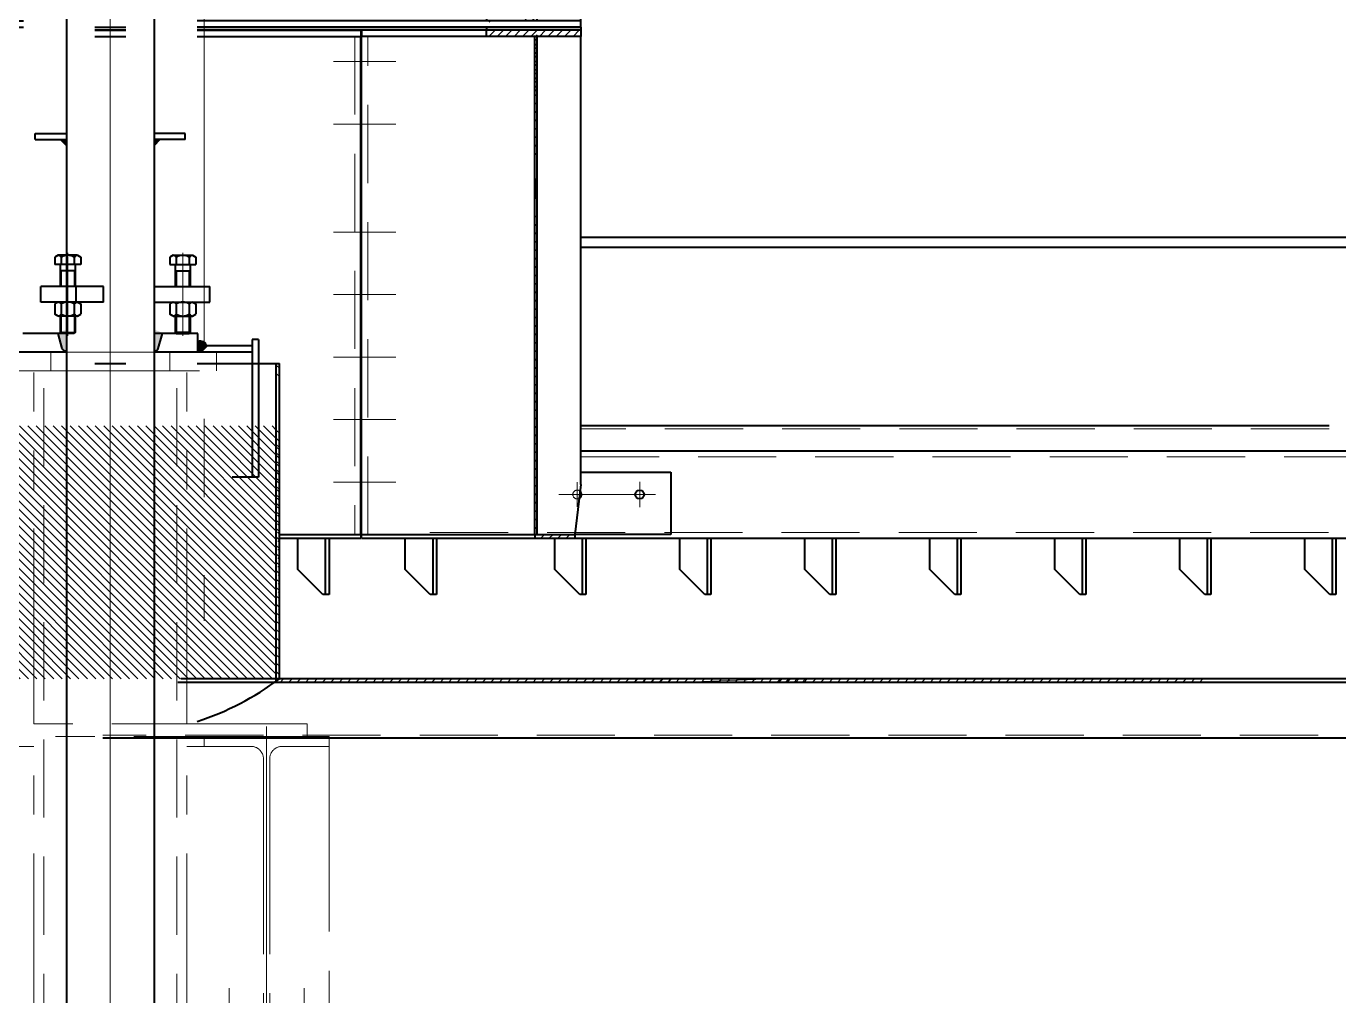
# Model space of a CAD drawing. Header units: millimetres. Extents: x 52110 to 400893, y -153728 to 31997.
# Drawn here: x 170453 to 172553, y -22695 to -21143 of the extents above; entities that cross this region are included whole.
import ezdxf

# ---------------------------------------------------------------- set-up
doc = ezdxf.new("R2010")
doc.units = ezdxf.units.MM
doc.header["$LTSCALE"] = 500
for name, pattern in [('CENTER', [2, 1.25, -0.25, 0.25, -0.25]), ('DASHED', [0.75, 0.5, -0.25]), ('DASHED2', [0.375, 0.25, -0.125]), ('PHANTOM2', [1.25, 0.625, -0.125, 0.125, -0.125, 0.125, -0.125])]:
    doc.linetypes.add(name, pattern=pattern)
for name, color, linetype, lineweight in [('2D', 4, 'PHANTOM2', 20), ('POU', 4, 'Continuous', 20), ('SHI', 7, 'Continuous', 40), ('WEN', 3, 'Continuous', 20), ('XI', 2, 'Continuous', 20), ('XU', 6, 'DASHED2', 20), ('ZHONG', 1, 'CENTER', 20)]:
    doc.layers.add(name, color=color, linetype=linetype, lineweight=lineweight)
doc.layers.add('3', color=6, linetype='Continuous')
doc.layers.add('HAN', color=9, linetype='Continuous')

# ---------------------------------------------------------------- blocks, each defined once
blk = doc.blocks.new('sl')
at = {"layer": 'WEN'}
for points in [[(216163.7217123297, 76452.70173559512), (216173.7217123297, 76442.70173559512), (216173.7217123297, 76452.70173559507)], [(216323.7217123299, 76452.70173559512), (216313.7217123299, 76442.70173559512), (216313.7217123299, 76452.70173559507)], [(216160.3824859934, 76142.70173559955), (216166.89206919, 76118.40764037403, 0.3394542588641972), (216171.7216983214, 76114.70173559955), (216171.7216983215, 76112.7017355996), (216173.7216983214, 76112.7017355996), (216173.7216983214, 76147.58911399171, 0.169566396676881)], [(216327.0609106497, 76142.70173559955), (216320.5513274532, 76118.40764037403, -0.3394542588641972), (216315.7216983217, 76114.70173559955), (216315.7216983217, 76112.7017355996), (216313.7216983217, 76112.7017355996), (216313.7216983218, 76147.58911399171, -0.169566396676881)], [(216383.7216983225, 76130.7566421731, -0.4257764996662449), (216398.7216983225, 76122.7017363967), (216390.7216983225, 76114.7017363967), (216390.7216983225, 76112.70173639676), (216383.7216983225, 76112.70173639676)]]:
    blk.add_hatch(color=256, dxfattribs=at).paths.add_polyline_path(points)
at = {"layer": 'HAN'}
for p, q in [((216165.3216843133, 76242.70175182621), (216165.3216843133, 76217.70175182627)), ((216186.1216843133, 76242.70175182621), (216186.1216843133, 76217.70175182627)), ((216165.3216843133, 76170.40175182623), (216165.3216843133, 76142.70175182621)), ((216186.1216843133, 76170.40175182623), (216186.1216843133, 76142.70175182621))]:
    blk.add_line(p, q, dxfattribs=at)
at = {"layer": 'SHI'}
for p, q in [((216173.7216983213, 79215.57964355976), (216173.7216983213, 76217.70175182639)), ((216313.7216983212, 79215.57964355982), (216313.7216983213, 76192.70175182633)), ((216123.7217123298, 76452.70173559512), (216123.7217123298, 76462.70173559512)), ((216123.7217123298, 76462.70173559518), (216173.7217123298, 76462.70173559512)), ((216363.7217123298, 76462.70173559507), (216313.7217123299, 76462.70173559512)), ((216363.7217123298, 76452.70173559507), (216363.7217123298, 76462.70173559507)), ((216123.7217123298, 76452.70173559512), (216173.7217123298, 76452.70173559512)), ((216363.7217123298, 76452.70173559507), (216313.7217123299, 76452.70173559512)), ((216160.1332270452, 76267.70175182621), (216154.9370746224, 76264.70175182621)), ((216154.9370746224, 76264.70175182621), (216154.9370746224, 76252.70175182621)), ((216196.5062940041, 76252.70175182621), (216154.9370746224, 76252.70175182621)), ((216191.3101415814, 76267.70175182621), (216160.1332270452, 76267.70175182621)), ((216163.7216843133, 76252.70175182621), (216163.7216843133, 76217.70175182621)), ((216165.3293794679, 76264.70175182621), (216165.3293794679, 76252.70175182621)), ((216186.1139891587, 76264.70175182621), (216186.1139891587, 76252.70175182621)), ((216187.7216843133, 76252.70175182621), (216187.7216843133, 76217.70175182621)), ((216191.3101415814, 76267.70175182621), (216196.5062940041, 76264.70175182621)), ((216196.5062940041, 76264.70175182621), (216196.5062940041, 76252.70175182621)), ((216344.1332410533, 76267.70175182616), (216338.9370886306, 76264.70175182616)), ((216338.9370886306, 76264.70175182616), (216338.9370886306, 76252.70175182616)), ((216338.9370886306, 76252.70175182616), (216380.5063080123, 76252.70175182616)), ((216344.1332410533, 76267.70175182616), (216375.3101555895, 76267.70175182616)), ((216347.7216983214, 76252.70175182616), (216347.7216983214, 76217.70175182616)), ((216349.329393476, 76264.70175182616), (216349.329393476, 76252.70175182616)), ((216370.1140031668, 76264.70175182616), (216370.1140031668, 76252.70175182616)), ((216371.7216983214, 76252.70175182616), (216371.7216983214, 76217.70175182616)), ((216375.3101555895, 76267.70175182616), (216380.5063080123, 76264.70175182616)), ((216380.5063080123, 76264.70175182616), (216380.5063080123, 76252.70175182616)), ((216187.7216843133, 76242.70175182621), (216163.7216843133, 76242.70175182621)), ((216347.7216983214, 76242.70175182616), (216371.7216983214, 76242.70175182616)), ((216349.3216983214, 76242.70175182616), (216349.3216983214, 76217.70175182621)), ((216370.1216983214, 76242.70175182616), (216370.1216983214, 76217.70175182621)), ((216232.5907956419, 76217.70175182621), (216132.5758586904, 76217.70175182621)), ((216132.5758586904, 76192.70175182621), (216132.5758586904, 76217.70175182621)), ((216173.7216843133, 76217.70175182621), (216173.7216843131, 74796.70173559955)), ((216188.8675099363, 76192.70175182621), (216188.8675099364, 76217.70175182621)), ((216232.5907956418, 76192.70175182621), (216232.5907956418, 76217.70175182621)), ((216313.7216983215, 76217.70175182616), (216313.7216983216, 76112.70173559955)), ((216313.7216983215, 76217.70175182616), (216402.8675239444, 76217.70175182616)), ((216402.8675239444, 76192.70175182616), (216402.8675239444, 76217.70175182616)), ((216232.5907956419, 76192.70175182621), (216132.5758586904, 76192.70175182621)), ((216160.1332270452, 76192.70175182621), (216154.9370746224, 76189.70175182621)), ((216154.9370746224, 76189.70175182621), (216154.9370746224, 76173.40175182623)), ((216191.3101415814, 76192.70175182621), (216160.1332270452, 76192.70175182621)), ((216165.3293794679, 76189.70175182621), (216165.3293794679, 76173.40175182623)), ((216186.1139891587, 76189.70175182621), (216186.1139891587, 76173.40175182623)), ((216191.3101415814, 76192.70175182621), (216196.5062940041, 76189.70175182621)), ((216196.5062940041, 76189.70175182621), (216196.5062940041, 76173.40175182623)), ((216313.7216843133, 76192.70175182616), (216313.7216843133, 76112.70173559955)), ((216313.7216983215, 76192.70175182616), (216402.8675239444, 76192.70175182616)), ((216344.1332410533, 76192.70175182616), (216338.9370886306, 76189.70175182616)), ((216338.9370886306, 76189.70175182616), (216338.9370886306, 76173.40175182617)), ((216344.1332410533, 76192.70175182616), (216375.3101555895, 76192.70175182616)), ((216349.329393476, 76189.70175182616), (216349.329393476, 76173.40175182617)), ((216370.1140031668, 76189.70175182616), (216370.1140031668, 76173.40175182617)), ((216375.3101555895, 76192.70175182616), (216380.5063080123, 76189.70175182616)), ((216380.5063080123, 76189.70175182616), (216380.5063080123, 76173.40175182617)), ((216160.1332270452, 76170.40175182623), (216154.9370746224, 76173.40175182623)), ((216191.3101415814, 76170.40175182623), (216160.1332270452, 76170.40175182623)), ((216163.7216843133, 76170.40175182623), (216163.7216843133, 76144.30175182625)), ((216187.7216843133, 76170.40175182623), (216187.7216843133, 76144.30175182625)), ((216191.3101415814, 76170.40175182623), (216196.5062940041, 76173.40175182623)), ((216344.1332410533, 76170.40175182617), (216338.9370886306, 76173.40175182617)), ((216344.1332410533, 76170.40175182617), (216375.3101555895, 76170.40175182617)), ((216347.7216983214, 76170.40175182617), (216347.7216983214, 76144.30175182619)), ((216349.3216983214, 76170.40175182617), (216349.3216983214, 76142.70175182616)), ((216370.1216983214, 76170.40175182617), (216370.1216983214, 76142.70175182616)), ((216371.7216983214, 76170.40175182617), (216371.7216983214, 76144.30175182619)), ((216375.3101555895, 76170.40175182617), (216380.5063080123, 76173.40175182617)), ((216173.7216843133, 76142.70173574943), (216160.3824719852, 76142.70173559949)), ((216166.8920691901, 76118.40764037397), (216160.3824859936, 76142.70173559949)), ((216173.7216983216, 76142.70173574943), (216160.3824859936, 76142.70173559949)), ((216166.89206919, 76118.40764037415), (216160.3824859936, 76142.70173559966)), ((216163.7216843133, 76144.30175182625), (216187.7216843133, 76144.30175182625)), ((216165.3216843133, 76142.70175182621), (216163.7216843133, 76144.30175182625)), ((216186.1216843133, 76142.70175182621), (216165.3216843133, 76142.70175182621)), ((216187.7216843133, 76144.30175182625), (216186.1216843133, 76142.70175182621)), ((216320.5513274531, 76118.40764037397), (216327.0609106496, 76142.70173559949)), ((216320.5513274531, 76118.40764037415), (216327.0609106496, 76142.70173559966)), ((216347.7216983214, 76144.30175182619), (216349.3216983214, 76142.70175182616)), ((216371.7216983214, 76144.30175182619), (216347.7216983214, 76144.30175182619)), ((216349.3216983214, 76142.70175182616), (216370.1216983214, 76142.70175182616)), ((216370.1216983214, 76142.70175182616), (216371.7216983214, 76144.30175182619)), ((216383.7216983225, 76112.70172675181), (216383.7216983225, 76142.70173559955)), ((216470.7216983219, 76132.70173559949), (216470.7216983219, 75912.70173559949)), ((216480.7216983219, 76132.70173559949), (216470.7216983219, 76132.70173559949)), ((216480.7216983219, 76132.70173559949), (216480.7216983219, 75912.70173559949)), ((216173.7216983215, 76112.70173559955), (216083.7216983225, 76112.70173559955)), ((216171.7216983216, 76112.70173559949), (216171.7216983216, 76114.70173559949)), ((216171.7216983215, 76112.70173559966), (216171.7216983215, 76114.70173559966)), ((216313.7216843133, 76112.70173559955), (216313.7216843132, 74796.70173559949)), ((216403.7216983225, 76112.70173559955), (216313.7216983216, 76112.7017355996)), ((216315.7216983216, 76112.70173559949), (216315.7216983216, 76114.70173559949)), ((216315.7216983217, 76112.70173559966), (216315.7216983217, 76114.70173559966)), ((216398.7216983216, 76122.70173640334), (216390.7216983216, 76114.70173640334)), ((216390.7216983216, 76112.70173640334), (216390.7216983216, 76114.70173640334)), ((216470.7216983219, 76112.70173559949), (216390.7216983216, 76112.70173559949)), ((216470.7216983219, 76122.70173559949), (216398.7216983216, 76122.70173559949)), ((216480.7216983219, 75912.70173559949), (216438.7216843131, 75912.70173559949))]:
    blk.add_line(p, q, dxfattribs=at)
at = {"layer": 'SHI', "linetype": 'Continuous'}
for p, q in [((216173.7216983216, 76142.70173559955), (216103.7216983225, 76142.70173559955)), ((216383.7216983225, 76142.70173559955), (216313.7216983215, 76142.70173559955))]:
    blk.add_line(p, q, dxfattribs=at)
at = {"layer": 'SHI'}
for centre, radius, start, end in [((216158.1008046741, 76258.18149301718), 9.734786514645075, 42.05082845179228, 77.94917154765042), ((216175.7216843133, 76248.20175182621), 19.50000000000048, 57.79577249703015, 122.2042275029698), ((216193.3425639524, 76258.18149301718), 9.734786514645075, 102.0508284523496, 137.9491715482077), ((216342.1008186822, 76258.18149301718), 9.734786514645075, 42.05082845179228, 77.94917155106174), ((216359.7216983214, 76248.20175182621), 19.50000000000048, 57.79577249309116, 122.2042275069088), ((216377.3425779606, 76258.18149301718), 9.734786514645075, 102.0508284489383, 137.9491715482077), ((216158.1008046741, 76183.18149301718), 9.734786514645075, 42.05082845179228, 77.94917154765042), ((216175.7216843133, 76173.20175182621), 19.50000000000048, 57.79577249703015, 122.2042275029698), ((216193.3425639524, 76183.18149301718), 9.734786514645075, 102.0508284523496, 137.9491715482077), ((216342.1008186822, 76183.18149301718), 9.734786514645075, 42.05082845179228, 77.94917155106174), ((216359.7216983214, 76173.20175182621), 19.50000000000048, 57.79577249309116, 122.2042275069088), ((216377.3425779606, 76183.18149301718), 9.734786514645075, 102.0508284489383, 137.9491715482077), ((216158.1008046741, 76179.92201063526), 9.734786514645075, 282.0508284523495, 317.9491715482077), ((216175.7216843133, 76189.90175182623), 19.50000000000048, 237.7957724970302, 302.2042275029698), ((216193.3425639524, 76179.92201063526), 9.734786514645075, 222.0508284517923, 257.9491715476505), ((216342.1008186822, 76179.92201063526), 9.734786514645075, 282.0508284489383, 317.9491715482077), ((216359.7216983214, 76189.90175182623), 19.50000000000048, 237.7957724930912, 302.2042275069088), ((216377.3425779606, 76179.92201063526), 9.734786514645075, 222.0508284517923, 257.9491715510618), ((216171.7216983216, 76119.70173559955), 5, 194.9999999994867, 270), ((216171.7216983215, 76119.70173559972), 5, 194.9999999994867, 270), ((216315.7216983216, 76119.70173559955), 5, 270, 345.0000000005134), ((216315.7216983216, 76119.70173559972), 5, 270, 345.0000000005134)]:
    blk.add_arc(centre, radius, start, end, dxfattribs=at)
at = {"layer": 'WEN'}
for p, q in [((216173.7217123297, 76442.70173559512), (216163.7217123297, 76452.70173559512)), ((216313.7217123299, 76442.70173559512), (216323.7217123299, 76452.70173559512))]:
    blk.add_line(p, q, dxfattribs=at)
blk.add_arc((216387.3495569924, 76119.51841344679), 11.80928208802642, 15.63815081781318, 107.8908109497838, dxfattribs=at)
at = {"layer": 'ZHONG'}
for p, q in [((216243.7216843131, 75106.80599371798), (216243.7216843131, 79482.70173559783)), ((216175.7216843133, 76271.70175182621), (216175.7216843133, 76138.70175182621)), ((216359.7216983214, 76271.70175182616), (216359.7216983214, 76138.70175182616))]:
    blk.add_line(p, q, dxfattribs=at)
at = {"layer": 'ZHONG', "linetype": 'CENTER'}
blk.add_line((216243.7216843131, 74728.41980021709), (216243.7216843131, 76301.80563320743), dxfattribs=at)
blk = doc.blocks.new('zl')
at = {"layer": 'SHI'}
blk.add_lwpolyline([(165192.4527637831, 60829.4636644101), (165267.4527637831, 60829.4636644101), (165267.4527637831, 60843.4636644101), (165216.9527637831, 60843.4636644101, -0.4142135623730958), (165196.9527637831, 60863.4636644101), (165196.9527637831, 61245.4636644101, -0.4142135623730958), (165216.9527637831, 61265.4636644101), (165267.4527637831, 61265.4636644101), (165267.4527637831, 61279.4636644101), (165192.4527637831, 61279.4636644101), (165117.4527637831, 61279.4636644101), (165117.4527637831, 61265.4636644101), (165167.9527637831, 61265.4636644101, -0.4142135623730952), (165187.9527637831, 61245.4636644101), (165187.9527637831, 60863.4636644101, -0.4142135623730958), (165167.9527637831, 60843.4636644101), (165117.4527637831, 60843.4636644101), (165117.4527637831, 60829.4636644101)], format="xyb", close=True, dxfattribs=at)
at = {"layer": 'ZHONG'}
blk.add_line((165192.4527637831, 61311.44794256568), (165192.4527637831, 60797.03291673838), dxfattribs=at)
blk = doc.blocks.new('o1')
at = {"layer": 'POU'}
h = blk.add_hatch(dxfattribs=at)
h.set_pattern_fill('CROSS', color=256, scale=6, style=0)
h.set_pattern_definition([(0, (0, -78), (38.09999999999999, 38.09999999999999), [19.05, -57.15000000000001]), (90, (9.524999999999999, -87.525), (-38.09999999999999, 38.09999999999999), [19.05, -57.15000000000001])])
h.paths.add_polyline_path([(174082.5020149304, 69136.95760646253), (174242.5020149304, 69136.95760646253), (174242.5020149304, 69586.95760646215), (174042.5020149304, 69586.95760646215), (174042.5020149304, 69436.95760646215), (174082.5020149304, 69436.95760646215)])
h.paths.add_polyline_path([(175146.5020149304, 69136.95760646253), (175306.5020149304, 69136.95760646253), (175306.5020149304, 69436.95760646215), (175346.5020149304, 69436.95760646215), (175346.5020149304, 69586.95760646215), (175146.5020149304, 69586.95760646215)])
h = blk.add_hatch(dxfattribs=at)
h.set_pattern_fill('GEOL6', color=256, scale=150, style=0, pattern_type=2)
h.set_pattern_definition([(0, (30, 0), (150, 150), [22.5, -60, 22.5, -45]), (0, (82.5, 15), (150, 150), [22.5, -127.5]), (90, (90, 60), (-150, 150), [22.5, -30, 22.5, -75]), (90, (30, 90), (-150, 150), [22.5, -127.5]), (45, (90, 60), (1.665334536937735e-14, 150.0000000028537), [22.5, -104.77922061, 22.5, -62.35281373500001]), (135, (105, 15), (-150.0000000028537, 1.665334536937735e-14), [22.5, -83.56601718, 22.5, -83.56601718]), (225, (90, 135), (-3.33066907387547e-14, -150.0000000028537), [22.5, -189.6320343]), (225, (135, 0), (-3.33066907387547e-14, -150.0000000028537), [22.5, -189.6320343]), (26.5650512, (120, 45), (150.0000000000141, 6.000967223140918e-08), [22.5, -312.91019655]), (63.43494880000001, (135, 75), (6.000967223140918e-08, 150.0000000000141), [22.5, -312.91019655]), (116.5650512, (135, 75), (-6.000972219144529e-08, 150.0000000000141), [22.5, -312.91019655]), (153.4349488, (60, 60), (-150.0000000000141, 6.000968888475455e-08), [22.5, -312.91019655]), (206.5650512, (60, 60), (-150.0000000000141, -6.000964725139113e-08), [22.5, -312.91019655]), (243.4349488, (15, 60), (-6.000963059804576e-08, -150.0000000000141), [22.5, -312.91019655]), (296.5650512, (15, 60), (6.000970553809992e-08, -150.0000000000141), [22.5, -312.91019655]), (333.4349488, (120, 45), (150.0000000000141, -6.00097721514814e-08), [22.5, -312.91019655])])
h.paths.add_polyline_path([(174242.5020149304, 69262.95760646253), (174082.5020149304, 69262.95760646253), (174082.5020149304, 68980.9506276939), (174167.502223841, 68980.95062769392), (174167.502223841, 68380.95062769204), (174242.5020149304, 68380.95062769203)])
h.paths.add_polyline_path([(175306.5020149304, 69262.95760646253), (175146.5020149304, 69262.95760646253), (175146.5020149304, 68380.95062769206), (175221.5018060198, 68380.95062769204), (175221.5018060197, 68980.9506276939), (175306.5020149304, 68980.9506276939)])
at = {"layer": 'SHI'}
for p, q in [((174042.5020149304, 69586.95760646215), (174042.5020149304, 69436.95760646215)), ((174403.502014945, 69586.95760646215), (174042.5020149303, 69586.95760646215)), ((174242.5020149304, 69586.95760646215), (174242.5020149304, 68382.95062769207)), ((174683.5020149307, 69586.95760646214), (175346.5020149304, 69586.95760646215)), ((175146.5020149304, 69586.95760646215), (175146.5020149304, 68382.95062769207)), ((175346.5020149304, 69586.95760646215), (175346.5020149304, 69436.95760646215)), ((174082.5020149304, 69436.95760646215), (174042.5020149304, 69436.95760646215)), ((174082.5020149304, 69436.95760646215), (174082.5020149304, 68980.95760646215)), ((175306.5020149304, 69436.95760646215), (175306.5020149304, 68980.95760646215)), ((175306.5020149304, 69436.95760646215), (175346.5020149304, 69436.95760646215)), ((174082.5020149304, 69136.95760646253), (174242.5020149304, 69136.95760646253)), ((175306.5020149304, 69136.95760646253), (175146.5020149304, 69136.95760646253)), ((174167.502223841, 68980.95760646243), (174004.5022238409, 68980.95760646243)), ((174004.5022238409, 68980.95760646243), (174004.5022238409, 68970.95062769206)), ((174004.5022238409, 68970.95062769204), (174161.5022238409, 68970.95062769206)), ((174091.502223841, 68372.95062769206), (174091.5022238409, 68970.95062769206)), ((174161.5022238409, 68382.95062769206), (174161.502223841, 68980.95760646243)), ((174167.502223841, 68382.95062769206), (174167.502223841, 68980.95760646243)), ((175221.5018060198, 68382.95062769206), (175221.5018060197, 68980.95760646208)), ((175221.5018060197, 68980.95760646208), (175384.5018060198, 68980.95760646208)), ((175227.5018060198, 68382.95062769206), (175227.5018060198, 68980.95760646208)), ((175384.5018060198, 68970.95062769204), (175227.5018060198, 68970.95062769206)), ((175297.5018060198, 68372.95062769206), (175297.5018060198, 68970.95062769206)), ((175384.5018060198, 68980.95760646209), (175384.5018060198, 68970.95062769206)), ((174091.502223841, 68382.95062769204), (174405.5020149307, 68382.95062769206)), ((175297.5018060198, 68382.95062769204), (174683.5020149307, 68382.95062769207)), ((174091.502223841, 68372.95062769204), (174405.5020149307, 68372.95062769206)), ((175297.5018060198, 68372.95062769204), (174683.5020149307, 68372.95062769207))]:
    blk.add_line(p, q, dxfattribs=at)
blk.add_blockref('zl', (8802.04946005781, 7691.486963281961), dxfattribs=at)
at = {"layer": 'SHI', "xscale": -1}
blk.add_blockref('zl', (340586.9545698029, 7691.486963281961), dxfattribs=at)
blk = doc.blocks.new('螺栓M24x120组合')
for p, q in [((-19.77499999999418, 0.8000000000029104), (-19.77499999999418, 13.67532599999686)), ((19.77499999999418, 0.8000000000029104), (-19.77499999999418, 0.8000000000029104)), ((14.83125000000291, 15), (-14.83125000000291, 15)), ((-13.19999999999709, 0), (-13.19999999999709, 0.8000000000029104)), ((13.19999999999709, 0), (-13.19999999999709, 0)), ((-9.88749999999709, 0.8000000000029104), (-9.88749999999709, 13.67532599999686)), ((9.88749999999709, 0.8000000000029104), (9.88749999999709, 13.67532599999686)), ((13.19999999999709, 0), (13.19999999999709, 0.8000000000029104)), ((19.77499999999418, 0.8000000000029104), (19.77499999999418, 13.67532599999686)), ((22, -61), (-22, -61)), ((-22, -61), (-22, -65)), ((22, -65), (22, -61)), ((-22, -65), (22, -65)), ((-19.77499999999418, -85.17532599999686), (-19.77499999999418, -65.80000000000291)), ((-19.77499999999418, -65.80000000000291), (19.77499999999418, -65.80000000000291)), ((-16.64999999999418, -65), (-16.64999999999418, -65.80000000000291)), ((-9.88749999999709, -85.17532599999686), (-9.88749999999709, -65.80000000000291)), ((9.88749999999709, -85.17532599999686), (9.88749999999709, -65.80000000000291)), ((16.64999999999418, -65), (16.64999999999418, -65.80000000000291)), ((19.77499999999418, -85.17532599999686), (19.77499999999418, -65.80000000000291)), ((-19.77700000000186, -97.17519199999515), (-19.77700000000186, -87.82480800000485)), ((-14.8327500000014, -86.5), (14.8327500000014, -86.5)), ((-14.8327500000014, -98.5), (14.8327500000014, -98.5)), ((-14.83125000000291, -86.5), (14.83125000000291, -86.5)), ((-12, -98.49999999999272), (-12.00000000001455, -108.5999999999913)), ((-9.888500000000931, -97.17519199999515), (-9.888500000000931, -87.82480800000485)), ((9.888500000000931, -97.17519199999515), (9.888500000000931, -87.82480800000485)), ((12, -98.49999999999272), (11.99999999991269, -108.5999999999913)), ((19.77700000000186, -97.17519199999515), (19.77700000000186, -87.82480800000485)), ((-12, -108.5999999999985), (-9.60000000000582, -111)), ((11.99999999998545, -108.5999999999985), (-12, -108.5999999999985)), ((9.599999999991269, -111), (-9.60000000000582, -111)), ((9.599999999991269, -111), (11.99999999998545, -108.5999999999985))]:
    blk.add_line(p, q)
for centre, radius, start, end in [((-14.83125000000291, 5.11249982008303), 9.887500000000001, 59.99999999984732, 120.0000000001527), ((0, -22.56298917005188), 37.56298900000001, 74.738519462964, 105.261480537036), ((14.83125000000291, 5.11249982008303), 9.88750000000003, 59.99999999984732, 120.0000000001527), ((-14.8327500000014, -96.38850020532846), 9.88850000000003, 59.99999999984732, 120.0000000001527), ((-14.8327500000014, -88.61149979467154), 9.888500000000047, 239.9999999998473, 300.0000000001527), ((-14.83125000000291, -76.61249982008303), 9.887499999999982, 239.9999999998473, 300.0000000001527), ((0, -124.0667881940608), 37.566788, 74.73851944657923, 105.2614805534208), ((0, -60.93321180593921), 37.56678800000001, 254.7385194465792, 285.2614805534207), ((0, -48.93701082994812), 37.56298900000001, 254.738519462964, 285.2614805370361), ((14.83125000000291, -76.61249982008303), 9.88750000000001, 239.9999999998473, 300.0000000001527), ((14.8327500000014, -96.38850020532846), 9.888500000000088, 59.99999999984732, 120.0000000001527), ((14.8327500000014, -88.61149979467154), 9.888500000000002, 239.9999999998473, 300.0000000001527)]:
    blk.add_arc(centre, radius, start, end)
at = {"layer": '3'}
for p, q in [((-9.60000000000582, -98.5), (-9.60000000000582, -110.9999999999927)), ((9.60000000000582, -98.5), (9.60000000000582, -110.9999999999927))]:
    blk.add_line(p, q, dxfattribs=at)
blk = doc.blocks.new('横梁（单管）')
at = {"layer": '2D'}
for p, q in [((170, 1125), (-170, 1125)), ((-170, 1095), (-170, 1125)), ((170, 1095), (170, 1125)), ((170, 1095), (-170, 1095)), ((-122.5, 530), (-122.5, 1095)), ((122.5, 530), (122.5, 1095)), ((-315, 530), (315, 530)), ((-315, 510), (-315, 530)), ((315, 510), (315, 530)), ((-350, 510), (-350, 10)), ((-350, 510), (350, 510)), ((-150, 494), (-150, 510)), ((-122.5, 10), (-122.5, 510)), ((122.5, 10), (122.5, 510)), ((150, 510), (150, 494)), ((350, 510), (350, 10)), ((-350, 494), (-275, 494)), ((-122.5, 494), (-225, 494)), ((122.5, 494), (225, 494)), ((350, 494), (275, 494)), ((-255, 474), (-255, 46)), ((-245, 474), (-245, 46)), ((245, 474), (245, 46)), ((255, 474), (255, 46)), ((-275, 26), (-350, 26)), ((-225, 26), (-122.5, 26)), ((-150, 26), (-150, 10)), ((225, 26), (122.5, 26)), ((150, 26), (150, 10)), ((275, 26), (350, 26)), ((350, 10), (-350, 10)), ((350, 0), (-350, 0)), ((-350, 0), (-350, -10)), ((-345, 0), (-345, 10)), ((345, 0), (345, 10)), ((350, 0), (350, -10))]:
    blk.add_line(p, q, dxfattribs=at)
at = {"layer": '2D', "linetype": 'DASHED', "ltscale": 0.2}
for p, q in [((-122.5, 10), (-122.5, 5)), ((122.5, 5), (-122.5, 5)), ((122.5, 10), (122.5, 5))]:
    blk.add_line(p, q, dxfattribs=at)
at = {"layer": '2D'}
for centre, start, end in [((-275, 474), 0, 90), ((-225, 474), 90, 180), ((225, 474), 0, 90), ((275, 474), 90, 180), ((-275, 46), 270, 0), ((-225, 46), 180, 270), ((225, 46), 270, 0), ((275, 46), 180, 270)]:
    blk.add_arc(centre, 20, start, end, dxfattribs=at)
at = {"layer": 'XU', "linetype": 'DASHED', "ltscale": 0.2}
for p, q in [((-95, 1125), (-95, 1095)), ((95, 1125), (95, 1095))]:
    blk.add_line(p, q, dxfattribs=at)
at = {"layer": 'XU', "linetype": 'DASHED2'}
for p, q in [((-106.5, 5), (-106.5, 1095)), ((106.5, 5), (106.5, 1095))]:
    blk.add_line(p, q, dxfattribs=at)
at = {"layer": 'ZHONG'}
for p, q in [((0, 1223.407072729955), (0, -197.4483419685857)), ((-250, 526), (-250, -10)), ((250, 526), (250, -10))]:
    blk.add_line(p, q, dxfattribs=at)
at = {"layer": 'ZHONG', "ltscale": 0.2}
for p, q in [((-310, -68.13945391011657), (-310, 108.9418785579619)), ((-190, -68.13945391011657), (-190, 108.9418785579619)), ((190, -68.13945391011657), (190, 108.9418785579619)), ((310, -68.13945391011657), (310, 108.9418785579619))]:
    blk.add_line(p, q, dxfattribs=at)
at = {"layer": '2D', "xscale": -1, "rotation": 180}
for p in [(-310, -35), (-190, -35), (190, -35), (310, -35)]:
    blk.add_blockref('螺栓M24x120组合', p, dxfattribs=at)
blk = doc.blocks.new('LDJXKJ')
at = {"xscale": -1}
blk.add_blockref('横梁（单管）', (123504.5665879171, 61578.74449946631), dxfattribs=at)
blk = doc.blocks.new('SFC43')
at = {"layer": 'XI'}
h = blk.add_hatch(dxfattribs=at)
h.set_pattern_fill('ANSI31', color=256, scale=3, angle=90, style=0)
h.set_pattern_definition([(135.0000000005896, (167131.2094056232, 94733.5351919097), (-6.735192090796772, -6.735192090804048), [])])
edge = h.paths.add_edge_path()
edge.add_arc((164021.2094056234, 90909.82664806751), 451.501388888896, 306.0179061217667, 306.8063416026681)
edge.add_arc((164021.2094056234, 90909.82664806751), 451.5013888888856, 233.1936583973313, 233.9820938782419)
edge.add_line((163755.7094056235, 90544.6373079046), (163755.7094056235, 90953.3252591786))
edge.add_line((163750.7094056235, 90548.32525917859), (163750.7094056235, 90953.32525917859))
edge.add_line((164286.7094056235, 90544.63730790466), (164286.7094056235, 90953.3252591786))
edge.add_line((164291.7094056235, 90548.32525917864), (164291.7094056235, 90953.32525917859))
at = {"layer": 'SHI'}
for p, q in [((163996.2094056214, 91591.32525917859), (164046.2094056211, 91591.32525917859)), ((163996.2094056214, 91586.32525917861), (164046.2094056211, 91586.32525917861)), ((164046.2094056211, 91586.32525917859), (163996.2094056214, 91586.32525917859)), ((164160.2094056213, 91591.32525917859), (164774.2094056238, 91591.32525917859)), ((164160.2094056212, 91586.32525917859), (164422.2094056233, 91586.32525917859)), ((164774.2094056238, 91586.32525917859), (164160.2094056213, 91586.32525917859)), ((164422.2094056233, 91586.32525917859), (164422.2094056233, 91576.32525917859)), ((164423.2094056235, 91586.32525917859), (164423.2094056235, 91576.32525917859)), ((164774.2094056235, 91586.32525917859), (164423.2094056235, 91586.32525917859)), ((164623.2094056238, 91591.32525917859), (164623.2094056238, 91586.32525917859)), ((164623.2094056225, 91576.32525917859), (164623.2094056225, 91586.32525917859)), ((164774.2094056238, 91591.32525917859), (164774.2094056238, 91586.32525917859)), ((164774.2094056235, 91586.32525917859), (164774.2094056235, 91576.32525917859)), ((163996.2094056214, 91576.32525917859), (164046.2094056211, 91576.32525917859)), ((164160.2094056212, 91576.32525917859), (164422.2094056233, 91576.32525917859)), ((164412.2094056233, 91576.32525917859), (164422.2094056233, 91576.32525917859)), ((164422.2094056233, 90779.32525917861), (164422.2094056233, 91576.32525917859)), ((164423.2094056225, 90773.32525917859), (164423.2094056225, 91576.32525917859)), ((164774.2094056235, 91576.32525917859), (164423.2094056235, 91576.32525917859)), ((164700.2094056222, 90779.32525917859), (164700.2094056222, 91576.32525917859)), ((164704.2094056222, 90779.32525917859), (164704.2094056222, 91576.32525917859)), ((164774.2094056235, 90859.32525917879), (164774.2094056235, 91576.32525917859)), ((163996.2094056214, 91053.32525917859), (164046.2094056211, 91053.32525917859)), ((163996.2094056214, 91053.32525917859), (164046.2094056211, 91053.32525917859)), ((164160.2094056213, 91053.32525917859), (164291.7094056235, 91053.32525917859)), ((164160.2094056213, 91053.32525917859), (164291.7094056235, 91053.32525917859)), ((164286.7094056235, 90544.63730790466), (164286.7094056235, 91053.32525917859)), ((164286.7094056235, 90544.63730790466), (164286.7094056235, 91053.32525917859)), ((164291.7094056235, 90548.32525917864), (164291.7094056235, 91053.32525917859)), ((164291.7094056235, 90548.32525917864), (164291.7094056235, 91053.32525917859)), ((165971.2091967139, 90953.32525918074), (164774.2094056235, 90953.32525918074)), ((164774.2094056235, 90913.32525918074), (167200.2091967145, 90913.32525918071)), ((164774.2094056235, 90879.32525917859), (164918.2094056225, 90879.32525917859)), ((164918.2094056225, 90879.32525917859), (164918.2094056225, 90779.32525917859)), ((164774.2094056235, 90859.32525917859), (164764.2094056234, 90779.32525917859)), ((164291.7094056235, 90779.32525917861), (164422.2094056233, 90779.32525917861)), ((164291.7094056235, 90773.32525917861), (164422.2094056233, 90773.32525917861)), ((164321.2094056246, 90773.32525917861), (164371.2094056246, 90773.32525917861)), ((164321.2094056246, 90723.32525917861), (164321.2094056246, 90773.32525917861)), ((164365.2094056246, 90773.32525917861), (164365.2094056246, 90683.32525917861)), ((164371.2094056246, 90773.32525917861), (164371.2094056246, 90683.32525917861)), ((164422.2094056233, 90779.32525917861), (164422.2094056233, 90773.32525917861)), ((164423.2094056225, 90779.32525917859), (164764.2094056234, 90779.32525917859)), ((164423.2094056225, 90773.32525917859), (164764.2094056234, 90773.32525917859)), ((164493.2094056246, 90773.32525917861), (164543.2094056246, 90773.32525917861)), ((164493.2094056246, 90723.32525917861), (164493.2094056246, 90773.32525917861)), ((164532.2091967139, 90773.32525918115), (167200.2091967145, 90773.32525918056)), ((164537.2094056246, 90773.32525917861), (164537.2094056246, 90683.32525917861)), ((164543.2094056246, 90773.32525917861), (164543.2094056246, 90683.32525917861)), ((164700.2094056222, 90779.32525917859), (164700.2094056222, 90773.32525917859)), ((164732.2094056238, 90773.32525917861), (164782.2094056238, 90773.32525917861)), ((164732.2094056238, 90723.32525917861), (164732.2094056238, 90773.32525917861)), ((164764.2094056234, 90779.32525917859), (164764.2094056234, 90773.32525917859)), ((164918.2094056225, 90779.32525917859), (164764.2094056234, 90779.32525917859)), ((164776.2094056238, 90773.32525917861), (164776.2094056238, 90683.32525917861)), ((164782.2094056238, 90773.32525917861), (164782.2094056238, 90683.32525917861)), ((164932.2094056239, 90773.32525917861), (164982.2094056239, 90773.32525917861)), ((164932.2094056239, 90723.32525917861), (164932.2094056239, 90773.32525917861)), ((164976.2094056239, 90773.32525917861), (164976.2094056239, 90683.32525917861)), ((164982.2094056239, 90773.32525917861), (164982.2094056239, 90683.32525917861)), ((165132.2094056239, 90773.32525917861), (165182.2094056239, 90773.32525917861)), ((165132.2094056239, 90723.32525917861), (165132.2094056239, 90773.32525917861)), ((165176.2094056239, 90773.32525917861), (165176.2094056239, 90683.32525917861)), ((165182.2094056239, 90773.32525917861), (165182.2094056239, 90683.32525917861)), ((165332.2094056239, 90773.32525917861), (165382.2094056239, 90773.32525917861)), ((165332.2094056239, 90723.32525917861), (165332.2094056239, 90773.32525917861)), ((165376.2094056239, 90773.32525917861), (165376.2094056239, 90683.32525917861)), ((165382.2094056239, 90773.32525917861), (165382.2094056239, 90683.32525917861)), ((165532.2094056239, 90773.32525917861), (165582.2094056239, 90773.32525917861)), ((165532.2094056239, 90723.32525917861), (165532.2094056239, 90773.32525917861)), ((165576.2094056239, 90773.32525917861), (165576.2094056239, 90683.32525917861)), ((165582.2094056239, 90773.32525917861), (165582.2094056239, 90683.32525917861)), ((165732.2094056239, 90773.32525917861), (165782.2094056239, 90773.32525917861)), ((165732.2094056239, 90723.32525917861), (165732.2094056239, 90773.32525917861)), ((165776.2094056239, 90773.32525917861), (165776.2094056239, 90683.32525917861)), ((165782.2094056239, 90773.32525917861), (165782.2094056239, 90683.32525917861)), ((165932.2094056239, 90773.32525917861), (165982.2094056239, 90773.32525917861)), ((165932.2094056239, 90723.32525917861), (165932.2094056239, 90773.32525917861)), ((165976.2094056239, 90773.32525917861), (165976.2094056239, 90683.32525917861)), ((165982.2094056239, 90773.32525917861), (165982.2094056239, 90683.32525917861)), ((164361.2094056246, 90683.32525917861), (164321.2094056246, 90723.32525917861)), ((164533.2094056246, 90683.32525917861), (164493.2094056246, 90723.32525917861)), ((164772.2094056238, 90683.32525917861), (164732.2094056238, 90723.32525917861)), ((164972.2094056239, 90683.32525917861), (164932.2094056239, 90723.32525917861)), ((165172.2094056239, 90683.32525917861), (165132.2094056239, 90723.32525917861)), ((165372.2094056239, 90683.32525917861), (165332.2094056239, 90723.32525917861)), ((165572.2094056239, 90683.32525917861), (165532.2094056239, 90723.32525917861)), ((165772.2094056239, 90683.32525917861), (165732.2094056239, 90723.32525917861)), ((165972.2094056239, 90683.32525917861), (165932.2094056239, 90723.32525917861)), ((164371.2094056246, 90683.32525917861), (164361.2094056246, 90683.32525917861)), ((164543.2094056246, 90683.32525917861), (164533.2094056246, 90683.32525917861)), ((164782.2094056238, 90683.32525917861), (164772.2094056238, 90683.32525917861)), ((164982.2094056239, 90683.32525917861), (164972.2094056239, 90683.32525917861)), ((165182.2094056239, 90683.32525917861), (165172.2094056239, 90683.32525917861)), ((165382.2094056239, 90683.32525917861), (165372.2094056239, 90683.32525917861)), ((165582.2094056239, 90683.32525917861), (165572.2094056239, 90683.32525917861)), ((165782.2094056239, 90683.32525917861), (165772.2094056239, 90683.32525917861)), ((165982.2094056239, 90683.32525917861), (165972.2094056239, 90683.32525917861)), ((167381.1170651197, 90542.73508923693), (164129.3013283068, 90542.73508923699)), ((167376.2091967131, 90548.32525918074), (164134.2091967135, 90548.32525918074)), ((167641.2091967134, 90453.32525918074), (164009.2091827054, 90453.32525918074))]:
    blk.add_line(p, q, dxfattribs=at)
blk.add_circle((164868.2094056366, 90843.32525917856), 7, dxfattribs=at)
for centre, radius, start, end in [((164768.2094056366, 90843.32525917856), 7.000000000000711, 297.4173820086782, 48.33258529453023), ((164021.2094056234, 90909.82664806751), 451.5013888888914, 287.9304157390894, 306.8063416026723), ((164021.2094056234, 90909.82664806751), 451.5013888888914, 287.9304157390894, 306.8063416026723)]:
    blk.add_arc(centre, radius, start, end, dxfattribs=at)
at = {"layer": 'XI'}
for p, q in [((164623.2094056225, 91586.18033145758), (164623.3543333435, 91586.32525917859)), ((164626.8247175251, 91576.32525917859), (164636.8247175251, 91586.32525917861)), ((164640.2951017067, 91576.32525917859), (164650.2951017067, 91586.32525917861)), ((164653.7654858883, 91576.32525917859), (164663.7654858883, 91586.32525917861)), ((164667.2358700699, 91576.32525917861), (164677.2358700699, 91586.32525917861)), ((164680.7062542515, 91576.32525917861), (164690.7062542515, 91586.32525917861)), ((164694.1766384331, 91576.32525917861), (164704.1766384331, 91586.32525917864)), ((164707.6470226146, 91576.32525917859), (164717.6470226147, 91586.32525917861)), ((164721.1174067962, 91576.32525917859), (164731.1174067963, 91586.32525917861)), ((164734.5877909779, 91576.32525917861), (164744.5877909779, 91586.32525917861)), ((164748.0581751594, 91576.32525917859), (164758.0581751594, 91586.32525917861)), ((164761.528559341, 91576.32525917861), (164771.528559341, 91586.32525917859)), ((164700.2094056223, 91575.10150407569), (164704.2094056222, 91579.10150407566)), ((164700.2094056223, 91569.39419334684), (164704.2094056222, 91573.39419334682)), ((164700.2094056223, 91561.6311198941), (164704.2094056222, 91565.63111989407)), ((164700.2094056223, 91555.92380916522), (164704.2094056222, 91559.92380916522)), ((164700.2094056223, 91548.1607357125), (164704.2094056222, 91552.16073571247)), ((164700.2094056223, 91542.45342498366), (164704.2094056223, 91546.45342498363)), ((164700.2094056222, 91534.69035153088), (164704.2094056222, 91538.69035153088)), ((164700.2094056223, 91528.98304080206), (164704.2094056222, 91532.98304080204)), ((164700.2094056222, 91521.21996734929), (164704.2094056222, 91525.21996734929)), ((164700.2094056222, 91515.51265662044), (164704.2094056222, 91519.51265662044)), ((164700.2094056223, 91507.7495831677), (164704.2094056222, 91511.7495831677)), ((164700.2094056222, 91502.04227243885), (164704.2094056222, 91506.04227243885)), ((164700.2094056223, 91494.27919898613), (164704.2094056222, 91498.2791989861)), ((164700.2094056223, 91488.57188825728), (164704.2094056222, 91492.57188825725)), ((164700.2094056223, 91480.80881480454), (164704.2094056222, 91484.8088148045)), ((164700.2094056222, 91467.33843062291), (164704.2094056222, 91471.33843062291)), ((164700.2094056223, 91453.86804644135), (164704.2094056222, 91457.86804644132)), ((164700.2094056223, 91440.39766225975), (164704.2094056222, 91444.39766225973)), ((164700.2094056223, 91426.92727807816), (164704.2094056222, 91430.92727807813)), ((164700.2094056223, 91413.45689389657), (164704.2094056222, 91417.45689389654)), ((164700.2094056222, 91399.98650971494), (164704.2094056222, 91403.98650971494)), ((164700.2094056223, 91386.51612553338), (164704.2094056222, 91390.51612553335)), ((164700.2094056223, 91300.04574135179), (164704.2094056222, 91377.04574135176)), ((164700.2094056223, 91286.57535717016), (164704.2094056222, 91290.57535717016)), ((164700.2094056222, 91273.10497298857), (164704.2094056222, 91277.10497298857)), ((164700.2094056223, 91259.634588807), (164704.2094056222, 91263.63458880698)), ((164700.2094056222, 91246.16420462538), (164704.2094056222, 91250.16420462538)), ((164700.2094056223, 91232.69382044382), (164704.2094056222, 91236.69382044379)), ((164700.2094056223, 91219.22343626223), (164704.2094056222, 91223.2234362622)), ((164700.2094056223, 91205.75305208063), (164704.2094056222, 91209.7530520806)), ((164700.2094056223, 91192.28266789904), (164704.2094056222, 91196.28266789901)), ((164700.2094056223, 91178.81228371745), (164704.2094056222, 91182.81228371742)), ((164700.2094056223, 91165.34189953585), (164704.2094056222, 91169.34189953582)), ((164700.2094056222, 91151.87151535423), (164704.2094056222, 91155.87151535423)), ((164700.2094056223, 91138.40113117266), (164704.2094056222, 91142.40113117264)), ((164700.2094056223, 91124.93074699107), (164704.2094056222, 91128.93074699104)), ((164700.2094056223, 91111.46036280948), (164704.2094056222, 91115.46036280945)), ((164700.2094056222, 91097.98997862785), (164704.2094056222, 91101.98997862785)), ((164700.2094056223, 91084.51959444629), (164704.2094056222, 91088.51959444626)), ((164700.2094056223, 91071.0492102647), (164704.2094056222, 91075.04921026467)), ((164700.2094056223, 91057.5788260831), (164704.2094056222, 91061.57882608307)), ((164291.7094056235, 91045.60617456038), (164286.7094056235, 91050.60617456038)), ((164291.7094056235, 91032.13579037879), (164286.7094056235, 91037.13579037879)), ((164700.2094056223, 91044.10844190151), (164704.2094056222, 91048.10844190148)), ((164700.2094056222, 91030.63805771989), (164704.2094056222, 91034.63805771989)), ((164700.2094056223, 91017.16767353832), (164704.2094056222, 91021.1676735383)), ((164700.2094056223, 91003.69728935673), (164704.2094056222, 91007.6972893567)), ((164700.2094056223, 90990.22690517514), (164704.2094056222, 90994.2269051751)), ((164700.2094056222, 90976.75652099351), (164704.2094056222, 90980.75652099351)), ((164700.2094056222, 90963.28613681192), (164704.2094056222, 90967.28613681192)), ((164700.2094056223, 90949.81575263035), (164704.2094056222, 90953.81575263033)), ((164700.2094056223, 90936.34536844876), (164704.2094056222, 90940.34536844873)), ((164291.7094056235, 90918.6654061972), (164286.7094056235, 90923.6654061972)), ((164291.7094056235, 90905.1950220156), (164286.7094056234, 90910.1950220156)), ((164700.2094056223, 90922.87498426717), (164704.2094056222, 90926.87498426714)), ((164700.2094056223, 90909.40460008557), (164704.2094056222, 90913.40460008555)), ((164291.7094056235, 90891.72463783398), (164286.7094056235, 90896.72463783395)), ((164700.2094056223, 90895.93421590395), (164704.2094056222, 90899.93421590395)), ((164291.7094056235, 90878.25425365238), (164286.7094056235, 90883.25425365235)), ((164291.7094056235, 90864.78386947076), (164286.7094056235, 90869.78386947076)), ((164700.2094056222, 90882.46383172236), (164704.2094056222, 90886.46383172236)), ((164700.2094056223, 90868.9934475408), (164704.2094056222, 90872.99344754076)), ((164291.7094056235, 90851.31348528917), (164286.7094056235, 90856.31348528917)), ((164700.2094056223, 90855.5230633592), (164704.2094056222, 90859.52306335917)), ((164700.2094056222, 90842.05267917758), (164704.2094056222, 90846.05267917758)), ((164291.7094056235, 90837.84310110757), (164286.7094056235, 90842.8431011076)), ((164291.7094056235, 90824.37271692595), (164286.7094056235, 90829.37271692598)), ((164700.2094056222, 90828.58229499598), (164704.2094056222, 90832.58229499598)), ((164291.7094056234, 90810.90233274442), (164286.7094056235, 90815.90233274439)), ((164700.2094056223, 90815.11191081442), (164704.2094056223, 90819.11191081442)), ((164700.2094056223, 90801.64152663283), (164704.2094056222, 90805.6415266328)), ((164291.7094056235, 90797.43194856276), (164286.7094056235, 90802.43194856276)), ((164291.7094056235, 90783.96156438117), (164286.7094056235, 90788.96156438117)), ((164700.2094056222, 90788.1711424512), (164704.2094056222, 90792.1711424512)), ((164291.7094056235, 90770.49118019958), (164286.7094056235, 90775.49118019958)), ((164291.7094056235, 90757.02079601798), (164286.7094056235, 90762.02079601798)), ((164700.2094056223, 90776.8350211769), (164702.699643624, 90779.32525917861)), ((164710.1700278056, 90773.32525917861), (164716.1700278056, 90779.32525917861)), ((164723.6404119871, 90773.32525917861), (164729.6404119871, 90779.32525917861)), ((164737.1107961687, 90773.32525917861), (164743.1107961687, 90779.32525917861)), ((164750.5811803503, 90773.32525917861), (164756.5811803503, 90779.32525917861)), ((164764.0515645319, 90773.32525917861), (164764.2094056234, 90773.4831002701)), ((164291.7094056235, 90743.55041183636), (164286.7094056235, 90748.55041183639)), ((164291.7094056235, 90730.08002765477), (164286.7094056234, 90735.0800276548)), ((164291.7094056235, 90716.60964347317), (164286.7094056234, 90721.60964347317)), ((164291.7094056235, 90703.13925929158), (164286.7094056234, 90708.13925929158)), ((164291.7094056235, 90689.66887510999), (164286.7094056235, 90694.66887510999)), ((164291.7094056235, 90676.19849092836), (164286.7094056235, 90681.19849092836)), ((164291.7094056235, 90662.72810674674), (164286.7094056235, 90667.72810674677)), ((164291.7094056235, 90649.25772256518), (164286.7094056235, 90654.25772256518)), ((164291.7094056235, 90635.78733838358), (164286.7094056234, 90640.78733838358)), ((164291.7094056235, 90622.31695420196), (164286.7094056235, 90627.31695420199)), ((164291.7094056234, 90608.8465700204), (164286.7094056235, 90613.84657002037)), ((164291.7094056234, 90595.37618583877), (164286.7094056235, 90600.37618583877)), ((164291.7094056235, 90581.90580165715), (164286.7094056235, 90586.90580165715)), ((164291.7094056235, 90568.43541747556), (164286.7094056235, 90573.43541747559)), ((164291.7094056235, 90554.96503329396), (164286.7094056235, 90559.96503329396)), ((164287.7832288341, 90545.4208259017), (164286.7094056234, 90546.49464911237)), ((164292.9029026893, 90542.73508923483), (164298.4930726368, 90548.32525918234)), ((164306.3732868709, 90542.73508923483), (164311.9634568184, 90548.32525918234)), ((164319.8436710525, 90542.73508923483), (164325.433841, 90548.32525918231)), ((164333.3140552341, 90542.73508923483), (164338.9042251816, 90548.32525918228)), ((164346.7844394157, 90542.73508923483), (164352.3746093631, 90548.32525918222)), ((164360.2548235973, 90542.73508923483), (164365.8449935447, 90548.32525918222)), ((164373.7252077789, 90542.73508923483), (164379.3153777263, 90548.3252591822)), ((164387.1955919605, 90542.73508923483), (164392.7857619078, 90548.32525918217)), ((164400.6659761421, 90542.73508923483), (164406.2561460894, 90548.32525918214)), ((164414.1363603237, 90542.73508923483), (164419.726530271, 90548.32525918211)), ((164427.6067445053, 90542.73508923483), (164433.1969144525, 90548.32525918205)), ((164441.0771286869, 90542.73508923483), (164446.6672986341, 90548.32525918202)), ((164454.5475128685, 90542.73508923483), (164460.1376828157, 90548.32525918202)), ((164468.0178970501, 90542.73508923483), (164473.6080669973, 90548.32525918199)), ((164481.4882812317, 90542.7350892348), (164487.0784511789, 90548.32525918196)), ((164494.9586654133, 90542.7350892348), (164500.5488353604, 90548.32525918193)), ((164508.4290495949, 90542.73508923483), (164514.019219542, 90548.3252591819)), ((164521.8994337765, 90542.73508923483), (164527.4896037236, 90548.32525918187)), ((164535.3698179581, 90542.73508923483), (164540.9599879052, 90548.32525918187)), ((164548.8402021397, 90542.73508923483), (164554.4303720867, 90548.32525918182)), ((164562.3105863213, 90542.73508923483), (164567.9007562683, 90548.32525918182)), ((164575.7809705029, 90542.7350892348), (164581.3711404499, 90548.32525918179)), ((164589.2513546845, 90542.7350892348), (164594.8415246314, 90548.32525918173)), ((164602.7217388661, 90542.73508923483), (164608.311908813, 90548.32525918173)), ((164616.1921230477, 90542.73508923483), (164621.7822929946, 90548.3252591817)), ((164629.6625072293, 90542.73508923483), (164635.2526771761, 90548.32525918167)), ((164643.1328914109, 90542.7350892348), (164648.7230613577, 90548.32525918161)), ((164656.6032755925, 90542.7350892348), (164662.1934455393, 90548.32525918161)), ((164670.0736597741, 90542.7350892348), (164675.6638297209, 90548.32525918158)), ((164683.5440439557, 90542.73508923483), (164689.1342139025, 90548.32525918155)), ((164697.0144281373, 90542.73508923483), (164702.604598084, 90548.32525918153)), ((164710.4848123189, 90542.73508923483), (164716.0749822656, 90548.3252591815)), ((164723.9551965005, 90542.73508923483), (164729.5453664472, 90548.32525918147)), ((164737.4255806821, 90542.7350892348), (164743.0157506287, 90548.32525918141)), ((164750.8959648637, 90542.7350892348), (164756.4861348103, 90548.32525918138)), ((164764.3663490453, 90542.73508923483), (164769.9565189919, 90548.32525918141)), ((164777.8367332269, 90542.73508923483), (164783.4269031734, 90548.32525918135)), ((164791.3071174085, 90542.73508923483), (164796.897287355, 90548.32525918132)), ((164804.7775015901, 90542.73508923483), (164810.3676715366, 90548.32525918129)), ((164818.2478857717, 90542.7350892348), (164823.8380557182, 90548.32525918126)), ((164831.7182699533, 90542.73508923483), (164837.3084398998, 90548.32525918126)), ((164845.188654135, 90542.73508923483), (164850.7788240813, 90548.32525918123)), ((164858.6590383165, 90542.73508923483), (164864.2492082629, 90548.3252591812)), ((164859.5516827692, 90542.73508923699), (164865.1418527129, 90548.32525918071)), ((164872.1294224981, 90542.73508923483), (164877.7195924445, 90548.32525918118)), ((164873.0220669508, 90542.73508923699), (164878.6122368946, 90548.32525918074)), ((164885.5998066797, 90542.73508923483), (164891.189976626, 90548.32525918115)), ((164886.4924511324, 90542.73508923696), (164892.0826210761, 90548.32525918071)), ((164899.0701908613, 90542.7350892348), (164904.6603608076, 90548.32525918112)), ((164899.962835314, 90542.73508923699), (164905.5530052577, 90548.32525918074)), ((164912.5405750429, 90542.73508923483), (164918.1307449892, 90548.32525918109)), ((164913.4332194956, 90542.73508923699), (164919.0233894393, 90548.32525918071)), ((164926.0109592245, 90542.73508923483), (164931.6011291708, 90548.32525918106)), ((164926.9036036772, 90542.73508923699), (165082.4937736225, 90548.32525918071)), ((164939.4813434061, 90542.73508923483), (164945.0715133524, 90548.32525918103)), ((164952.9517275877, 90542.73508923483), (164958.5418975339, 90548.325259181)), ((164966.4221117693, 90542.73508923483), (164972.0122817155, 90548.32525918097)), ((164979.8924959509, 90542.7350892348), (164985.4826658971, 90548.32525918094)), ((164993.3628801325, 90542.73508923483), (164998.9530500786, 90548.32525918091)), ((165006.8332643142, 90542.73508923483), (165012.4234342602, 90548.32525918089)), ((165020.3036484958, 90542.73508923483), (165025.8938184418, 90548.32525918086)), ((165033.7740326773, 90542.73508923483), (165039.3642026233, 90548.32525918083)), ((165047.2444168589, 90542.73508923483), (165052.8345868049, 90548.3252591808)), ((165060.7148010406, 90542.73508923483), (165066.3049709865, 90548.3252591808)), ((165074.1851852222, 90542.73508923483), (165079.7753551681, 90548.32525918077)), ((165087.6555694038, 90542.73508923483), (165093.2457393497, 90548.32525918074)), ((165090.3739878603, 90542.73508923699), (165095.9641578041, 90548.32525918074)), ((165101.1259535853, 90542.73508923483), (165106.7161235312, 90548.32525918071)), ((165103.8443720419, 90542.73508923699), (165109.4345419857, 90548.32525918074)), ((165114.5963377669, 90542.73508923483), (165120.1865077128, 90548.32525918068)), ((165117.3147562235, 90542.73508923699), (165122.9049261672, 90548.32525918071)), ((165128.0667219486, 90542.73508923483), (165133.6568918944, 90548.32525918065)), ((165130.7851404051, 90542.73508923699), (165136.3753103489, 90548.32525918074)), ((165144.2555245867, 90542.73508923699), (165149.8456945305, 90548.32525918074)), ((165157.7259087683, 90542.73508923699), (165163.3160787121, 90548.32525918074)), ((165171.1962929499, 90542.73508923699), (165176.7864628937, 90548.32525918071)), ((165184.6666771315, 90542.73508923699), (165190.2568470753, 90548.32525918074)), ((165198.1370613131, 90542.73508923699), (165203.7272312569, 90548.32525918074)), ((165211.6074454947, 90542.73508923696), (165217.1976154385, 90548.32525918071)), ((165225.0778296763, 90542.73508923699), (165230.6679996201, 90548.32525918074)), ((165238.5482138579, 90542.73508923699), (165244.1383838017, 90548.32525918074)), ((165252.0185980395, 90542.73508923699), (165257.6087679833, 90548.32525918071)), ((165265.4889822211, 90542.73508923699), (165271.0791521649, 90548.32525918074)), ((165278.9593664027, 90542.73508923699), (165284.5495363465, 90548.32525918071)), ((165292.4297505843, 90542.73508923699), (165298.0199205281, 90548.32525918074)), ((165305.9001347659, 90542.73508923699), (165311.4903047097, 90548.32525918074)), ((165319.3705189475, 90542.73508923699), (165324.9606888913, 90548.32525918071)), ((165332.8409031291, 90542.73508923699), (165338.4310730729, 90548.32525918074)), ((165346.3112873107, 90542.73508923699), (165351.9014572545, 90548.32525918074)), ((165359.7816714923, 90542.73508923699), (165365.3718414361, 90548.32525918074)), ((165373.2520556739, 90542.73508923699), (165378.8422256177, 90548.32525918074)), ((165386.7224398555, 90542.73508923696), (165392.3126097993, 90548.32525918074)), ((165400.1928240371, 90542.73508923699), (165405.7829939809, 90548.32525918074)), ((165413.6632082187, 90542.73508923696), (165419.2533781625, 90548.32525918074)), ((165427.1335924003, 90542.73508923699), (165432.7237623441, 90548.32525918071)), ((165440.6039765819, 90542.73508923699), (165446.1941465257, 90548.32525918074)), ((165454.0743607635, 90542.73508923699), (165459.6645307073, 90548.32525918074)), ((165467.5447449451, 90542.73508923699), (165473.1349148889, 90548.32525918074)), ((165481.0151291267, 90542.73508923696), (165486.6052990705, 90548.32525918074)), ((165494.4855133083, 90542.73508923699), (165500.0756832521, 90548.32525918074)), ((165507.9558974899, 90542.73508923699), (165513.5460674337, 90548.32525918074)), ((165521.4262816715, 90542.73508923699), (165527.0164516153, 90548.32525918074)), ((165534.8966658531, 90542.73508923699), (165540.4868357969, 90548.32525918074)), ((165548.3670500348, 90542.73508923699), (165553.9572199785, 90548.32525918074)), ((165561.8374342163, 90542.73508923699), (165567.4276041601, 90548.32525918074)), ((165575.3078183979, 90542.73508923699), (165580.8979883417, 90548.32525918071)), ((165588.7782025795, 90542.73508923696), (165594.3683725233, 90548.32525918074)), ((165602.2485867612, 90542.73508923699), (165607.8387567049, 90548.32525918074)), ((165615.7189709427, 90542.73508923699), (165621.3091408865, 90548.32525918074)), ((165629.1893551243, 90542.73508923696), (165634.7795250681, 90548.32525918074)), ((165642.6597393059, 90542.73508923696), (165648.2499092497, 90548.32525918074)), ((165656.1301234876, 90542.73508923699), (165661.7202934313, 90548.32525918074)), ((165669.6005076692, 90542.73508923699), (165675.1906776129, 90548.32525918074)), ((165683.0708918507, 90542.73508923696), (165688.6610617945, 90548.32525918071)), ((165696.5412760323, 90542.73508923699), (165702.1314459761, 90548.32525918071)), ((165710.0116602139, 90542.73508923699), (165715.6018301577, 90548.32525918074)), ((165723.4820443956, 90542.73508923699), (165729.0722143393, 90548.32525918074)), ((165736.9524285771, 90542.73508923699), (165742.5425985209, 90548.32525918074)), ((165750.4228127587, 90542.73508923696), (165756.0129827025, 90548.32525918074)), ((165763.8931969404, 90542.73508923699), (165769.4833668841, 90548.32525918074))]:
    blk.add_line(p, q, dxfattribs=at)
at = {"layer": 'XU'}
for p, q in [((164412.2094056233, 91576.32525917859), (164412.2094056233, 90779.32525917861)), ((164433.2094056225, 90779.32525917859), (164433.2094056225, 91576.32525917859)), ((165971.2091967139, 90948.32525918074), (164774.2094056235, 90948.32525918074)), ((164774.2094056235, 90903.82525918071), (167200.2091967145, 90903.82525918071)), ((164532.6466967139, 90782.82525918071), (167200.2091967145, 90782.82525918071)), ((167641.2091967134, 90458.32525918074), (164009.2091827054, 90458.32525918074))]:
    blk.add_line(p, q, dxfattribs=at)
blk.add_arc((164768.2094056366, 90843.32525917856), 6.999999999997946, 48.33258529453023, 297.4173820086782, dxfattribs=at)
at = {"layer": 'ZHONG'}
for p, q in [((164171.2094056238, 91714.32525917859), (164171.2094056238, 90641.32525917859)), ((164478.2094056225, 91536.32525917859), (164378.2094056225, 91536.32525917859)), ((164478.2094056225, 91536.32525917859), (164378.2094056225, 91536.32525917859)), ((164478.2094056225, 91436.32525917859), (164378.2094056225, 91436.32525917859)), ((164478.2094056225, 91263.32525917859), (164378.2094056225, 91263.32525917859)), ((164478.2094056225, 91163.32525917859), (164378.2094056225, 91163.32525917859)), ((164478.2094056225, 91063.32525917859), (164378.2094056225, 91063.32525917859)), ((164478.2094056225, 90963.32525917859), (164378.2094056225, 90963.32525917859)), ((164478.2094056225, 90863.32525917859), (164378.2094056225, 90863.32525917859)), ((164768.2094056366, 90862.90708548477), (164768.2094056366, 90823.74343287238)), ((164868.2094056366, 90863.60233361603), (164868.2094056366, 90823.04818474111)), ((164738.7827008863, 90843.32525917856), (164893.6122190813, 90843.32525917856))]:
    blk.add_line(p, q, dxfattribs=at)

msp = doc.modelspace()

# ---------------------------------------------------------------- linework, layer by layer
at = {"layer": 'SHI'}
for p, q in [((171340.408629329, -21480.45828967183), (173766.4086293283, -21480.45828967183)), ((171340.408629329, -21496.45828967186), (173766.4086293283, -21496.45828967186))]:
    msp.add_line(p, q, dxfattribs=at)

# ---------------------------------------------------------------- block references
for name, p in [('sl', (-45656.31305498576, -97777.14639538294)), ('o1', (-3957.093385579879, -89517.4089173642)), ('SFC43', (6566.199432613823, -112735.7765700804)), ('LDJXKJ', (47082.84204140981, -84368.20278913861))]:
    msp.add_blockref(name, p, dxfattribs=at)

doc.saveas('drawing.dxf')
